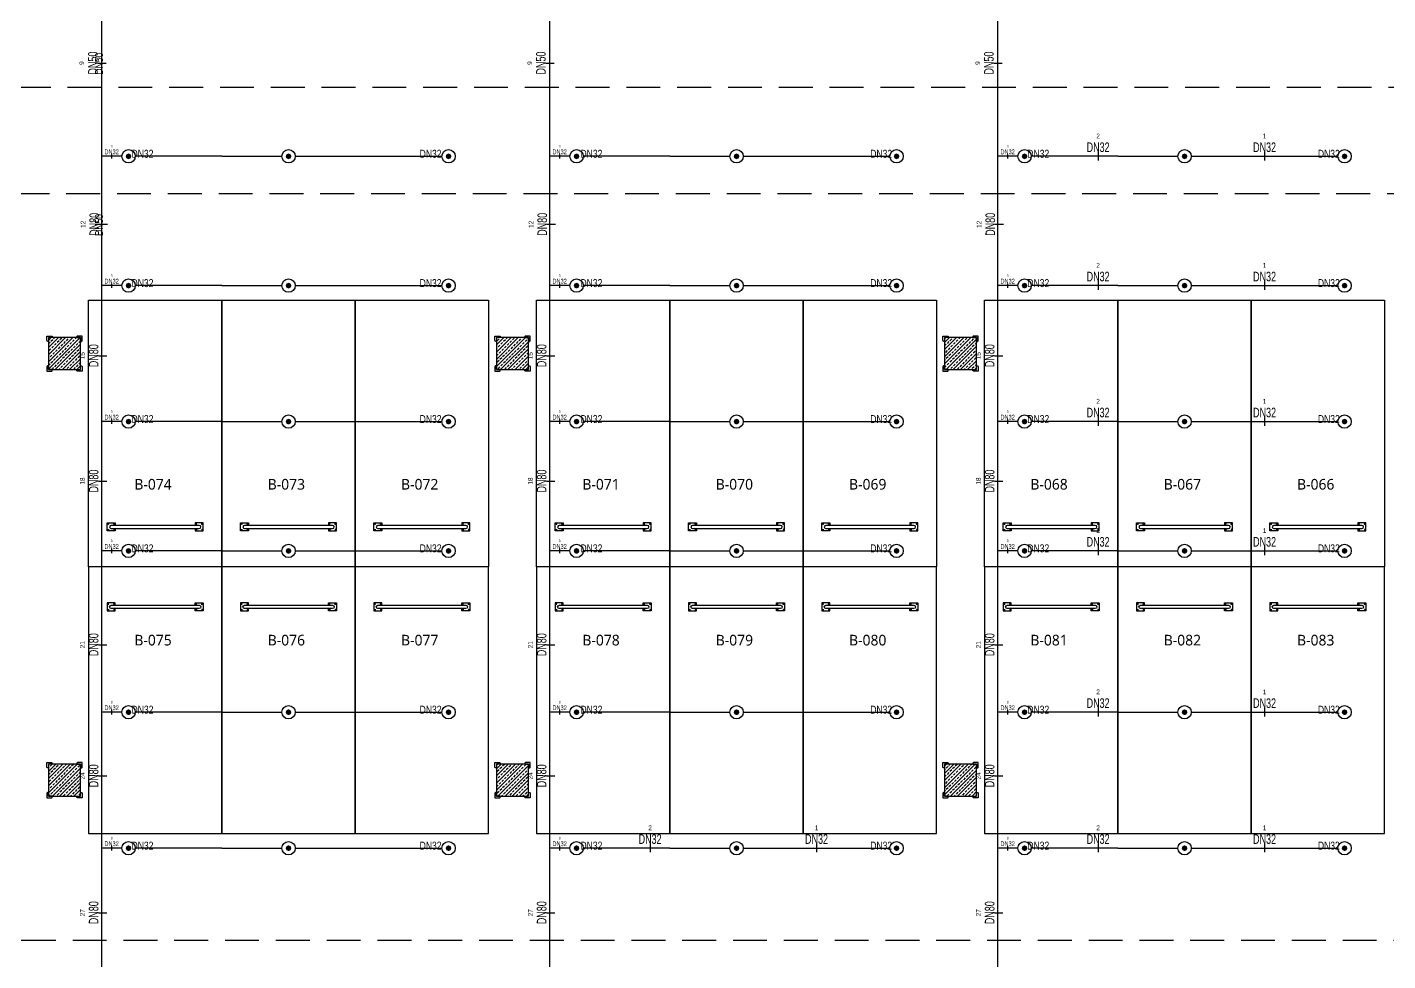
# Model space of a CAD drawing. Header units: millimetres. Extents: x -379292 to 1221486, y 92049 to 447512.
# Drawn here: x 300628 to 326138, y 253232 to 270741 of the extents above; entities that cross this region are included whole.
import ezdxf
from ezdxf.enums import TextEntityAlignment as Align

# ---------------------------------------------------------------- set-up
doc = ezdxf.new("R2010")
doc.units = ezdxf.units.MM
doc.linetypes.add('HIDDEN', pattern=[9.525, 6.35, -3.175])
for name, color, linetype in [('-M-YNGN-BORUID', 7, 'Continuous'), ('-M-YNGN-BORUUZUN', 7, 'Continuous'), ('-M-YNGN-BORUYUK', 7, 'Continuous'), ('-M-YNGN-SPR-YUK', 7, 'Continuous'), ('-M-YNGN-ZON1-CAP-', 7, 'Continuous'), ('-M-YNGN-ZON1-SPR-', 7, 'Continuous'), ('05_HATCH CONCRETE', 141, 'Continuous'), ('05_SYMBOL', 2, 'Continuous'), ('202-A-Y-MahalAd', 141, 'Continuous')]:
    doc.layers.add(name, color=color, linetype=linetype)
doc.layers.add('-M-YNGN-SPR-CAPCIZGI', color=188, linetype='Continuous', plot=False)
doc.layers.add('-M-YNGN-ZON1', color=5, linetype='SP', lineweight=30)
doc.styles.add('CIZGI', font='tahoma.ttf', dxfattribs={"width": 0.8, "oblique": 20})
doc.styles.add('HCAD', font='HCAD.SHX', dxfattribs={"width": 0.8, "height": 0.2})
doc.styles.add('PIPESIZE', font='hcad.shx', dxfattribs={"width": 0.8})
doc.styles.add('SPR-NOT', font='romans.shx')
doc.styles.get("Standard").update_dxf_attribs({"font": 'segoeuil.ttf'})
doc.linetypes.add('SP', pattern='A,2,-0.1,["SP",CIZGI,S=0.14,R=0.2,X=0,Y=-0.07],-0.255', length=2.355)
pattern_1 = [(225, (905000, -3e-07), (67.351921, -67.351921), []), (225, (904932.65, -3e-07), (67.351921, -67.351921), [47.625, -23.8125])]

# ---------------------------------------------------------------- blocks, each defined once
blk = doc.blocks.new('202_Vida')
at = {"color": 0, "linetype": 'ByBlock', "ltscale": 0.2}
for points in [[(1, 0), (-1, 0)], [(0, 1), (0, -1)]]:
    blk.add_lwpolyline(points, dxfattribs=at)
at = {"color": 0, "linetype": 'ByBlock'}
for radius in [0.42, 0.23, 0.155]:
    blk.add_circle((0, 0), radius, dxfattribs=at)
blk = doc.blocks.new('202_Stoper')
at = {"color": 0, "linetype": 'ByBlock'}
for points in [[(-750, -30), (-750, -75), (-900, -75), (-900, 75), (-750, 75), (-750, 30)], [(750, -30), (750, -75), (900, -75), (900, 75), (750, 75), (750, 30)]]:
    blk.add_lwpolyline(points, dxfattribs=at)
blk.add_lwpolyline([(825, -30, 1), (825, 30), (-825, 30, 1), (-825, -30)], format="xyb", close=True, dxfattribs=at)
at = {"color": 0, "linetype": 'ByBlock', "yscale": 10, "zscale": 10, "rotation": 180}
for p, xscale in [((-877, 53), -10), ((-772, 53), 10), ((772, 53), -10), ((877, 53), 10)]:
    blk.add_blockref('202_Vida', p, dxfattribs=dict(at, xscale=xscale))
at = {"color": 0, "linetype": 'ByBlock', "yscale": 10, "zscale": 10}
for p, xscale in [((-877, -52), 10), ((-772, -52), -10), ((772, -52), 10), ((877, -52), -10)]:
    blk.add_blockref('202_Vida', p, dxfattribs=dict(at, xscale=xscale))
blk = doc.blocks.new('202_Mahalblok')
at = {"color": 0, "linetype": 'ByBlock', "flags": 128}
blk.add_lwpolyline([(0, 0), (0, 5000), (2500, 5000), (2500, 0)], close=True, dxfattribs=at)
at = {"color": 252}
blk.add_blockref('202_Stoper', (1250, 750), dxfattribs=at)
at = {"color": 0, "linetype": 'ByBlock', "ltscale": 25}
blk.add_attdef('MAHALNO', text='', height=200, dxfattribs=at).set_placement((1209, 1390), align=Align.BOTTOM_CENTER)
blk = doc.blocks.new('bariyer')
at = {"color": 8, "ltscale": 25}
blk.add_lwpolyline([(0, -70), (15, -70, 0.414214), (30, -55), (30, 30), (-55, 30, 0.414214), (-70, 15), (-70, 0), (0, 0)], format="xyb", close=True, dxfattribs=at)
blk = doc.blocks.new('OtoParkBodrumKatMimari')
at = {"layer": '05_HATCH CONCRETE'}
h = blk.add_hatch(dxfattribs=at)
h.set_pattern_fill('ANSI33', color=8, scale=15, angle=180, style=0)
h.set_pattern_definition(pattern_1)
h.paths.add_polyline_path([(20500, 164100), (19900, 164100), (19900, 163500), (20500, 163500)])
h = blk.add_hatch(dxfattribs=at)
h.set_pattern_fill('ANSI33', color=8, scale=15, angle=180, style=0)
h.set_pattern_definition(pattern_1)
h.paths.add_polyline_path([(28900, 164100), (28300, 164100), (28300, 163500), (28900, 163500)])
h = blk.add_hatch(dxfattribs=at)
h.set_pattern_fill('ANSI33', color=8, scale=15, angle=180, style=0)
h.set_pattern_definition(pattern_1)
h.paths.add_polyline_path([(37300, 164100), (36700, 164100), (36700, 163500), (37300, 163500)])
h = blk.add_hatch(dxfattribs=at)
h.set_pattern_fill('ANSI33', color=8, scale=15, angle=180, style=0)
h.set_pattern_definition(pattern_1)
h.paths.add_polyline_path([(20500, 156100), (19900, 156100), (19900, 155500), (20500, 155500)])
h = blk.add_hatch(dxfattribs=at)
h.set_pattern_fill('ANSI33', color=8, scale=15, angle=180, style=0)
h.set_pattern_definition(pattern_1)
h.paths.add_polyline_path([(28900, 156100), (28300, 156100), (28300, 155500), (28900, 155500)])
h = blk.add_hatch(dxfattribs=at)
h.set_pattern_fill('ANSI33', color=8, scale=15, angle=180, style=0)
h.set_pattern_definition(pattern_1)
h.paths.add_polyline_path([(37300, 156100), (36700, 156100), (36700, 155500), (37300, 155500)])
at = {"color": 5}
for points in [[(20500, 164100), (19900, 164100), (19900, 163500), (20500, 163500)], [(28900, 164100), (28300, 164100), (28300, 163500), (28900, 163500)], [(37300, 164100), (36700, 164100), (36700, 163500), (37300, 163500)], [(20500, 156100), (19900, 156100), (19900, 155500), (20500, 155500)], [(28900, 156100), (28300, 156100), (28300, 155500), (28900, 155500)], [(37300, 156100), (36700, 156100), (36700, 155500), (37300, 155500)]]:
    blk.add_lwpolyline(points, close=True, dxfattribs=at)
at = {"layer": '05_SYMBOL', "color": 252, "linetype": 'HIDDEN', "ltscale": 100}
blk.add_lwpolyline([(17400, 168800), (130500, 168800)], dxfattribs=at)
blk.add_lwpolyline([(130500, 154800), (130500, 164800, 0.414214), (128500, 166800), (19400, 166800, 0.414214), (17400, 164800), (17400, 154800, 0.414214), (19400, 152800), (128500, 152800, 0.414214)], format="xyb", close=True, dxfattribs=at)
at = {"layer": '05_SYMBOL', "color": 8, "xscale": -1}
for p in [(19900, 164100), (28300, 164100), (36700, 164100), (19900, 156100), (28300, 156100), (36700, 156100)]:
    blk.add_blockref('bariyer', p, dxfattribs=at)
at = {"layer": '05_SYMBOL', "color": 8}
for p in [(20500, 164100), (28900, 164100), (37300, 164100), (20500, 156100), (28900, 156100), (37300, 156100)]:
    blk.add_blockref('bariyer', p, dxfattribs=at)
at = {"layer": '05_SYMBOL', "color": 8, "rotation": 180}
for p in [(19900, 163500), (28300, 163500), (36700, 163500), (19900, 155500), (28300, 155500), (36700, 155500)]:
    blk.add_blockref('bariyer', p, dxfattribs=at)
at = {"layer": '05_SYMBOL', "color": 8, "xscale": -1, "rotation": 180}
for p in [(20500, 163500), (28900, 163500), (37300, 163500), (20500, 155500), (28900, 155500), (37300, 155500)]:
    blk.add_blockref('bariyer', p, dxfattribs=at)
at = {"layer": '202-A-Y-MahalAd', "color": 8, "ltscale": 25}
for p, values in [((20650, 159800), {'MAHALNO': 'B-074'}), ((23150, 159800), {'MAHALNO': 'B-073'}), ((25650, 159800), {'MAHALNO': 'B-072'}), ((29050, 159800), {'MAHALNO': 'B-071'}), ((31550, 159800), {'MAHALNO': 'B-070'}), ((34050, 159800), {'MAHALNO': 'B-069'}), ((37450, 159800), {'MAHALNO': 'B-068'}), ((39950, 159800), {'MAHALNO': 'B-067'}), ((42450, 159800), {'MAHALNO': 'B-066'})]:
    blk.add_blockref('202_Mahalblok', p, dxfattribs=at).add_auto_attribs(values)
ref = blk.add_blockref('202_Mahalblok', (20650, 159800), dxfattribs=dict(at, xscale=-1, rotation=180))
ref.add_attrib('MAHALNO', 'B-075', dxfattribs={"layer": '0', "color": 0, "linetype": 'ByBlock', "ltscale": 25, "height": 200}).set_placement((21859, 158267), align=Align.BOTTOM_CENTER)
ref = blk.add_blockref('202_Mahalblok', (23150, 159800), dxfattribs=dict(at, xscale=-1, rotation=180))
ref.add_attrib('MAHALNO', 'B-076', dxfattribs={"layer": '0', "color": 0, "linetype": 'ByBlock', "ltscale": 25, "height": 200}).set_placement((24359, 158267), align=Align.BOTTOM_CENTER)
ref = blk.add_blockref('202_Mahalblok', (25650, 159800), dxfattribs=dict(at, xscale=-1, rotation=180))
ref.add_attrib('MAHALNO', 'B-077', dxfattribs={"layer": '0', "color": 0, "linetype": 'ByBlock', "ltscale": 25, "height": 200}).set_placement((26859, 158267), align=Align.BOTTOM_CENTER)
ref = blk.add_blockref('202_Mahalblok', (29050, 159800), dxfattribs=dict(at, xscale=-1, rotation=180))
ref.add_attrib('MAHALNO', 'B-078', dxfattribs={"layer": '0', "color": 0, "linetype": 'ByBlock', "ltscale": 25, "height": 200}).set_placement((30259, 158267), align=Align.BOTTOM_CENTER)
ref = blk.add_blockref('202_Mahalblok', (31550, 159800), dxfattribs=dict(at, xscale=-1, rotation=180))
ref.add_attrib('MAHALNO', 'B-079', dxfattribs={"layer": '0', "color": 0, "linetype": 'ByBlock', "ltscale": 25, "height": 200}).set_placement((32759, 158267), align=Align.BOTTOM_CENTER)
ref = blk.add_blockref('202_Mahalblok', (34050, 159800), dxfattribs=dict(at, xscale=-1, rotation=180))
ref.add_attrib('MAHALNO', 'B-080', dxfattribs={"layer": '0', "color": 0, "linetype": 'ByBlock', "ltscale": 25, "height": 200}).set_placement((35259, 158267), align=Align.BOTTOM_CENTER)
ref = blk.add_blockref('202_Mahalblok', (37450, 159800), dxfattribs=dict(at, xscale=-1, rotation=180))
ref.add_attrib('MAHALNO', 'B-081', dxfattribs={"layer": '0', "color": 0, "linetype": 'ByBlock', "ltscale": 25, "height": 200}).set_placement((38659, 158267), align=Align.BOTTOM_CENTER)
ref = blk.add_blockref('202_Mahalblok', (39950, 159800), dxfattribs=dict(at, xscale=-1, rotation=180))
ref.add_attrib('MAHALNO', 'B-082', dxfattribs={"layer": '0', "color": 0, "linetype": 'ByBlock', "ltscale": 25, "height": 200}).set_placement((41159, 158267), align=Align.BOTTOM_CENTER)
ref = blk.add_blockref('202_Mahalblok', (42450, 159800), dxfattribs=dict(at, xscale=-1, rotation=180))
ref.add_attrib('MAHALNO', 'B-083', dxfattribs={"layer": '0', "color": 0, "linetype": 'ByBlock', "ltscale": 25, "height": 200}).set_placement((43659, 158267), align=Align.BOTTOM_CENTER)
blk = doc.blocks.new('SPRKL100')
at = {"layer": '-M-YNGN-SPR-CAPCIZGI'}
blk.add_line((0, 0.43), (0, -0.43), dxfattribs=at)
at = {"layer": '-M-YNGN-BORUID', "color": 0, "style": 'HCAD', "width": 0.8, "flags": 1}
blk.add_attdef('DIC', text='', height=0.4, dxfattribs=at).set_placement((0, -1.69), align=Align.CENTER)
at = {"layer": '-M-YNGN-BORUUZUN', "color": 0, "style": 'HCAD', "width": 0.7}
blk.add_attdef('BOY', text='', height=0.8, dxfattribs=at).set_placement((0, -1.08), align=Align.CENTER)
at = {"layer": '-M-YNGN-BORUYUK', "color": 6, "style": 'PIPESIZE', "width": 0.8}
blk.add_attdef('YUK', text='', height=0.5, dxfattribs=at).set_placement((0, 1.87), align=Align.CENTER)
at = {"color": 0, "style": 'PIPESIZE', "width": 0.7}
blk.add_attdef('CAP', text='', height=1, dxfattribs=at).set_placement((0, 0.45), align=Align.CENTER)
blk = doc.blocks.new('SP-C-UP-12')
at = {"ltscale": 10}
blk.add_line((0, 0), (0, 0), dxfattribs=at)
at = {"color": 1, "linetype": 'Continuous'}
blk.add_circle((0, 0), 12.5, dxfattribs=at)
at = {"ltscale": 10}
for points in [[(-5.4, 0), (-3.8, 3.8), (-3.8, -3.8), (0, 5.4)], [(-3.8, -3.8), (0, 5.4), (0, -5.4), (3.8, 3.8)], [(0, -5.4), (3.8, 3.8), (3.8, -3.8), (5.4, 0)]]:
    blk.add_solid(points, dxfattribs=at)
at = {"layer": '-M-YNGN-SPR-YUK', "style": 'SPR-NOT', "width": 0.5, "flags": 9}
for tag, p in [('YUK', (0, 17.8)), ('CAP', (0, 14.4)), ('TIP', (0.2, 10.8))]:
    blk.add_attdef(tag, text='', height=2.5, dxfattribs=at).set_placement(p, align=Align.MIDDLE_CENTER)
blk = doc.blocks.new('A$C69E769C9')
at = {"layer": '-M-YNGN-ZON1', "linetype": 'SP', "ltscale": 500}
for p, q in [((1127.3, 0), (1127.3, 2880.3)), ((1967.3, 0), (1967.3, 2880.3)), ((2807.3, 0), (2807.3, 2880.3)), ((1164.8, 2027.8), (1127.3, 2027.8)), ((1352.3, 2027.8), (1189.8, 2027.8)), ((1352.3, 2027.8), (1464.8, 2027.8)), ((1489.8, 2027.8), (1764.8, 2027.8)), ((2004.8, 2027.8), (1967.3, 2027.8)), ((2192.3, 2027.8), (2029.8, 2027.8)), ((2192.3, 2027.8), (2304.8, 2027.8)), ((2329.8, 2027.8), (2604.8, 2027.8)), ((2844.8, 2027.8), (2807.3, 2027.8)), ((3032.3, 2027.8), (2869.8, 2027.8)), ((3032.3, 2027.8), (3144.8, 2027.8)), ((3169.8, 2027.8), (3444.8, 2027.8)), ((1164.8, 1785.3), (1127.3, 1785.3)), ((1352.3, 1785.3), (1189.8, 1785.3)), ((1352.3, 1785.3), (1464.8, 1785.3)), ((1489.8, 1785.3), (1764.8, 1785.3)), ((2004.8, 1785.3), (1967.3, 1785.3)), ((2192.3, 1785.3), (2029.8, 1785.3)), ((2192.3, 1785.3), (2304.8, 1785.3)), ((2329.8, 1785.3), (2604.8, 1785.3)), ((2844.8, 1785.3), (2807.3, 1785.3)), ((3032.3, 1785.3), (2869.8, 1785.3)), ((3032.3, 1785.3), (3144.8, 1785.3)), ((3169.8, 1785.3), (3444.8, 1785.3)), ((1164.8, 1530.3), (1127.3, 1530.3)), ((1352.3, 1530.3), (1189.8, 1530.3)), ((1352.3, 1530.3), (1464.8, 1530.3)), ((1489.8, 1530.3), (1764.8, 1530.3)), ((2004.8, 1530.3), (1967.3, 1530.3)), ((2192.3, 1530.3), (2029.8, 1530.3)), ((2192.3, 1530.3), (2304.8, 1530.3)), ((2329.8, 1530.3), (2604.8, 1530.3)), ((2844.8, 1530.3), (2807.3, 1530.3)), ((3032.3, 1530.3), (2869.8, 1530.3)), ((3032.3, 1530.3), (3144.8, 1530.3)), ((3169.8, 1530.3), (3444.8, 1530.3)), ((1164.8, 1287.8), (1127.3, 1287.8)), ((1352.3, 1287.8), (1189.8, 1287.8)), ((1352.3, 1287.8), (1464.8, 1287.8)), ((1489.8, 1287.8), (1764.8, 1287.8)), ((2004.8, 1287.8), (1967.3, 1287.8)), ((2192.3, 1287.8), (2029.8, 1287.8)), ((2192.3, 1287.8), (2304.8, 1287.8)), ((2329.8, 1287.8), (2604.8, 1287.8)), ((2844.8, 1287.8), (2807.3, 1287.8)), ((3032.3, 1287.8), (2869.8, 1287.8)), ((3032.3, 1287.8), (3144.8, 1287.8)), ((3169.8, 1287.8), (3444.8, 1287.8)), ((1164.8, 985.3), (1127.3, 985.3)), ((1352.3, 985.3), (1189.8, 985.3)), ((1352.3, 985.3), (1464.8, 985.3)), ((1489.8, 985.3), (1764.8, 985.3)), ((2004.8, 985.3), (1967.3, 985.3)), ((2192.3, 985.3), (2029.8, 985.3)), ((2192.3, 985.3), (2304.8, 985.3)), ((2329.8, 985.3), (2604.8, 985.3)), ((2844.8, 985.3), (2807.3, 985.3)), ((3032.3, 985.3), (2869.8, 985.3)), ((3032.3, 985.3), (3144.8, 985.3)), ((3169.8, 985.3), (3444.8, 985.3)), ((1164.8, 730.3), (1127.3, 730.3)), ((1352.3, 730.3), (1189.8, 730.3)), ((1352.3, 730.3), (1464.8, 730.3)), ((1489.8, 730.3), (1764.8, 730.3)), ((2004.8, 730.3), (1967.3, 730.3)), ((2192.3, 730.3), (2029.8, 730.3)), ((2192.3, 730.3), (2304.8, 730.3)), ((2329.8, 730.3), (2604.8, 730.3)), ((2844.8, 730.3), (2807.3, 730.3)), ((3032.3, 730.3), (2869.8, 730.3)), ((3032.3, 730.3), (3144.8, 730.3)), ((3169.8, 730.3), (3444.8, 730.3))]:
    blk.add_line(p, q, dxfattribs=at)
at = {"layer": '-M-YNGN-ZON1-CAP-'}
ref = blk.add_blockref('SPRKL100', (1127.5, 2202.7), dxfattribs=dict(at, xscale=18.00000000000009, yscale=18.00000000000009, zscale=18.00000000000009, rotation=90))
ref.add_attrib('YUK', '9', dxfattribs={"layer": '-M-YNGN-BORUYUK', "color": 6, "height": 9, "rotation": 90, "style": 'PIPESIZE', "width": 0.8}).set_placement((1093.9, 2202.7), align=Align.CENTER)
ref.add_attrib('CAP', 'DN50', dxfattribs={"layer": '0', "color": 0, "height": 18, "rotation": 90, "style": 'PIPESIZE', "width": 0.7}).set_placement((1119.4, 2202.7), align=Align.CENTER)
ref = blk.add_blockref('SPRKL100', (1967.5, 2202.7), dxfattribs=dict(at, xscale=18.00000000000009, yscale=18.00000000000009, zscale=18.00000000000009, rotation=90))
ref.add_attrib('YUK', '9', dxfattribs={"layer": '-M-YNGN-BORUYUK', "color": 6, "height": 9, "rotation": 90, "style": 'PIPESIZE', "width": 0.8}).set_placement((1933.9, 2202.7), align=Align.CENTER)
ref.add_attrib('CAP', 'DN50', dxfattribs={"layer": '0', "color": 0, "height": 18, "rotation": 90, "style": 'PIPESIZE', "width": 0.7}).set_placement((1959.4, 2202.7), align=Align.CENTER)
ref = blk.add_blockref('SPRKL100', (2807.5, 2202.7), dxfattribs=dict(at, xscale=18.00000000000009, yscale=18.00000000000009, zscale=18.00000000000009, rotation=90))
ref.add_attrib('YUK', '9', dxfattribs={"layer": '-M-YNGN-BORUYUK', "color": 6, "height": 9, "rotation": 90, "style": 'PIPESIZE', "width": 0.8}).set_placement((2773.9, 2202.7), align=Align.CENTER)
ref.add_attrib('CAP', 'DN50', dxfattribs={"layer": '0', "color": 0, "height": 18, "rotation": 90, "style": 'PIPESIZE', "width": 0.7}).set_placement((2799.4, 2202.7), align=Align.CENTER)
ref = blk.add_blockref('SPRKL100', (2995.2, 2027.8), dxfattribs=dict(at, xscale=18, yscale=18, zscale=18))
ref.add_attrib('YUK', '2', dxfattribs={"layer": '-M-YNGN-BORUYUK', "color": 6, "height": 9, "style": 'PIPESIZE', "width": 0.8}).set_placement((2995.2, 2061.4), align=Align.CENTER)
ref.add_attrib('CAP', 'DN32', dxfattribs={"layer": '0', "color": 0, "height": 18, "style": 'PIPESIZE', "width": 0.7}).set_placement((2995.2, 2035.9), align=Align.CENTER)
ref = blk.add_blockref('SPRKL100', (3307.3, 2027.8), dxfattribs=dict(at, xscale=18, yscale=18, zscale=18))
ref.add_attrib('YUK', '1', dxfattribs={"layer": '-M-YNGN-BORUYUK', "color": 6, "height": 9, "style": 'PIPESIZE', "width": 0.8}).set_placement((3307.3, 2061.4), align=Align.CENTER)
ref.add_attrib('CAP', 'DN32', dxfattribs={"layer": '0', "color": 0, "height": 18, "style": 'PIPESIZE', "width": 0.7}).set_placement((3307.3, 2035.9), align=Align.CENTER)
ref = blk.add_blockref('SPRKL100', (1145.6, 2027.6), dxfattribs=dict(at, xscale=9, yscale=9, zscale=9))
ref.add_attrib('YUK', '3', dxfattribs={"layer": '-M-YNGN-BORUYUK', "color": 6, "height": 4.5, "style": 'PIPESIZE', "width": 0.8}).set_placement((1145.6, 2044.4), align=Align.CENTER)
ref.add_attrib('CAP', 'DN32', dxfattribs={"layer": '0', "color": 0, "height": 9, "style": 'PIPESIZE', "width": 0.7}).set_placement((1145.6, 2031.7), align=Align.CENTER)
ref = blk.add_blockref('SPRKL100', (1985.6, 2027.6), dxfattribs=dict(at, xscale=9, yscale=9, zscale=9))
ref.add_attrib('YUK', '3', dxfattribs={"layer": '-M-YNGN-BORUYUK', "color": 6, "height": 4.5, "style": 'PIPESIZE', "width": 0.8}).set_placement((1985.6, 2044.4), align=Align.CENTER)
ref.add_attrib('CAP', 'DN32', dxfattribs={"layer": '0', "color": 0, "height": 9, "style": 'PIPESIZE', "width": 0.7}).set_placement((1985.6, 2031.7), align=Align.CENTER)
ref = blk.add_blockref('SPRKL100', (2825.6, 2027.6), dxfattribs=dict(at, xscale=9, yscale=9, zscale=9))
ref.add_attrib('YUK', '3', dxfattribs={"layer": '-M-YNGN-BORUYUK', "color": 6, "height": 4.5, "style": 'PIPESIZE', "width": 0.8}).set_placement((2825.6, 2044.4), align=Align.CENTER)
ref.add_attrib('CAP', 'DN32', dxfattribs={"layer": '0', "color": 0, "height": 9, "style": 'PIPESIZE', "width": 0.7}).set_placement((2825.6, 2031.7), align=Align.CENTER)
ref = blk.add_blockref('SPRKL100', (1130.1, 1900.3), dxfattribs=dict(at, xscale=18.00000000000009, yscale=18.00000000000009, zscale=18.00000000000009, rotation=90))
ref.add_attrib('YUK', '12', dxfattribs={"layer": '-M-YNGN-BORUYUK', "color": 6, "height": 9, "rotation": 90, "style": 'PIPESIZE', "width": 0.8}).set_placement((1096.5, 1900.3), align=Align.CENTER)
ref.add_attrib('CAP', 'DN80', dxfattribs={"layer": '0', "color": 0, "height": 18, "rotation": 90, "style": 'PIPESIZE', "width": 0.7}).set_placement((1122, 1900.3), align=Align.CENTER)
ref = blk.add_blockref('SPRKL100', (1970.1, 1900.3), dxfattribs=dict(at, xscale=18.00000000000009, yscale=18.00000000000009, zscale=18.00000000000009, rotation=90))
ref.add_attrib('YUK', '12', dxfattribs={"layer": '-M-YNGN-BORUYUK', "color": 6, "height": 9, "rotation": 90, "style": 'PIPESIZE', "width": 0.8}).set_placement((1936.5, 1900.3), align=Align.CENTER)
ref.add_attrib('CAP', 'DN80', dxfattribs={"layer": '0', "color": 0, "height": 18, "rotation": 90, "style": 'PIPESIZE', "width": 0.7}).set_placement((1962, 1900.3), align=Align.CENTER)
ref = blk.add_blockref('SPRKL100', (2810.1, 1900.3), dxfattribs=dict(at, xscale=18.00000000000009, yscale=18.00000000000009, zscale=18.00000000000009, rotation=90))
ref.add_attrib('YUK', '12', dxfattribs={"layer": '-M-YNGN-BORUYUK', "color": 6, "height": 9, "rotation": 90, "style": 'PIPESIZE', "width": 0.8}).set_placement((2776.5, 1900.3), align=Align.CENTER)
ref.add_attrib('CAP', 'DN80', dxfattribs={"layer": '0', "color": 0, "height": 18, "rotation": 90, "style": 'PIPESIZE', "width": 0.7}).set_placement((2802, 1900.3), align=Align.CENTER)
ref = blk.add_blockref('SPRKL100', (2995.2, 1785.3), dxfattribs=dict(at, xscale=18, yscale=18, zscale=18))
ref.add_attrib('YUK', '2', dxfattribs={"layer": '-M-YNGN-BORUYUK', "color": 6, "height": 9, "style": 'PIPESIZE', "width": 0.8}).set_placement((2995.2, 1818.9), align=Align.CENTER)
ref.add_attrib('CAP', 'DN32', dxfattribs={"layer": '0', "color": 0, "height": 18, "style": 'PIPESIZE', "width": 0.7}).set_placement((2995.2, 1793.4), align=Align.CENTER)
ref = blk.add_blockref('SPRKL100', (3307.3, 1785.3), dxfattribs=dict(at, xscale=18, yscale=18, zscale=18))
ref.add_attrib('YUK', '1', dxfattribs={"layer": '-M-YNGN-BORUYUK', "color": 6, "height": 9, "style": 'PIPESIZE', "width": 0.8}).set_placement((3307.3, 1818.9), align=Align.CENTER)
ref.add_attrib('CAP', 'DN32', dxfattribs={"layer": '0', "color": 0, "height": 18, "style": 'PIPESIZE', "width": 0.7}).set_placement((3307.3, 1793.4), align=Align.CENTER)
ref = blk.add_blockref('SPRKL100', (1145.6, 1785.1), dxfattribs=dict(at, xscale=9, yscale=9, zscale=9))
ref.add_attrib('YUK', '3', dxfattribs={"layer": '-M-YNGN-BORUYUK', "color": 6, "height": 4.5, "style": 'PIPESIZE', "width": 0.8}).set_placement((1145.6, 1801.9), align=Align.CENTER)
ref.add_attrib('CAP', 'DN32', dxfattribs={"layer": '0', "color": 0, "height": 9, "style": 'PIPESIZE', "width": 0.7}).set_placement((1145.6, 1789.2), align=Align.CENTER)
ref = blk.add_blockref('SPRKL100', (1985.6, 1785.1), dxfattribs=dict(at, xscale=9, yscale=9, zscale=9))
ref.add_attrib('YUK', '3', dxfattribs={"layer": '-M-YNGN-BORUYUK', "color": 6, "height": 4.5, "style": 'PIPESIZE', "width": 0.8}).set_placement((1985.6, 1801.9), align=Align.CENTER)
ref.add_attrib('CAP', 'DN32', dxfattribs={"layer": '0', "color": 0, "height": 9, "style": 'PIPESIZE', "width": 0.7}).set_placement((1985.6, 1789.2), align=Align.CENTER)
ref = blk.add_blockref('SPRKL100', (2825.6, 1785.1), dxfattribs=dict(at, xscale=9, yscale=9, zscale=9))
ref.add_attrib('YUK', '3', dxfattribs={"layer": '-M-YNGN-BORUYUK', "color": 6, "height": 4.5, "style": 'PIPESIZE', "width": 0.8}).set_placement((2825.6, 1801.9), align=Align.CENTER)
ref.add_attrib('CAP', 'DN32', dxfattribs={"layer": '0', "color": 0, "height": 9, "style": 'PIPESIZE', "width": 0.7}).set_placement((2825.6, 1789.2), align=Align.CENTER)
ref = blk.add_blockref('SPRKL100', (1128.9, 1653.9), dxfattribs=dict(at, xscale=18.00000000000009, yscale=18.00000000000009, zscale=18.00000000000009, rotation=90))
ref.add_attrib('YUK', '15', dxfattribs={"layer": '-M-YNGN-BORUYUK', "color": 6, "height": 9, "rotation": 90, "style": 'PIPESIZE', "width": 0.8}).set_placement((1095.3, 1653.9), align=Align.CENTER)
ref.add_attrib('CAP', 'DN80', dxfattribs={"layer": '0', "color": 0, "height": 18, "rotation": 90, "style": 'PIPESIZE', "width": 0.7}).set_placement((1120.8, 1653.9), align=Align.CENTER)
ref = blk.add_blockref('SPRKL100', (1968.9, 1653.9), dxfattribs=dict(at, xscale=18.00000000000009, yscale=18.00000000000009, zscale=18.00000000000009, rotation=90))
ref.add_attrib('YUK', '15', dxfattribs={"layer": '-M-YNGN-BORUYUK', "color": 6, "height": 9, "rotation": 90, "style": 'PIPESIZE', "width": 0.8}).set_placement((1935.3, 1653.9), align=Align.CENTER)
ref.add_attrib('CAP', 'DN80', dxfattribs={"layer": '0', "color": 0, "height": 18, "rotation": 90, "style": 'PIPESIZE', "width": 0.7}).set_placement((1960.8, 1653.9), align=Align.CENTER)
ref = blk.add_blockref('SPRKL100', (2808.9, 1653.9), dxfattribs=dict(at, xscale=18.00000000000009, yscale=18.00000000000009, zscale=18.00000000000009, rotation=90))
ref.add_attrib('YUK', '15', dxfattribs={"layer": '-M-YNGN-BORUYUK', "color": 6, "height": 9, "rotation": 90, "style": 'PIPESIZE', "width": 0.8}).set_placement((2775.3, 1653.9), align=Align.CENTER)
ref.add_attrib('CAP', 'DN80', dxfattribs={"layer": '0', "color": 0, "height": 18, "rotation": 90, "style": 'PIPESIZE', "width": 0.7}).set_placement((2800.8, 1653.9), align=Align.CENTER)
ref = blk.add_blockref('SPRKL100', (2995.2, 1530.3), dxfattribs=dict(at, xscale=18, yscale=18, zscale=18))
ref.add_attrib('YUK', '2', dxfattribs={"layer": '-M-YNGN-BORUYUK', "color": 6, "height": 9, "style": 'PIPESIZE', "width": 0.8}).set_placement((2995.2, 1563.9), align=Align.CENTER)
ref.add_attrib('CAP', 'DN32', dxfattribs={"layer": '0', "color": 0, "height": 18, "style": 'PIPESIZE', "width": 0.7}).set_placement((2995.2, 1538.4), align=Align.CENTER)
ref = blk.add_blockref('SPRKL100', (3307.3, 1530.3), dxfattribs=dict(at, xscale=18, yscale=18, zscale=18))
ref.add_attrib('YUK', '1', dxfattribs={"layer": '-M-YNGN-BORUYUK', "color": 6, "height": 9, "style": 'PIPESIZE', "width": 0.8}).set_placement((3307.3, 1563.9), align=Align.CENTER)
ref.add_attrib('CAP', 'DN32', dxfattribs={"layer": '0', "color": 0, "height": 18, "style": 'PIPESIZE', "width": 0.7}).set_placement((3307.3, 1538.4), align=Align.CENTER)
ref = blk.add_blockref('SPRKL100', (1145.6, 1530.1), dxfattribs=dict(at, xscale=9, yscale=9, zscale=9))
ref.add_attrib('YUK', '3', dxfattribs={"layer": '-M-YNGN-BORUYUK', "color": 6, "height": 4.5, "style": 'PIPESIZE', "width": 0.8}).set_placement((1145.6, 1546.9), align=Align.CENTER)
ref.add_attrib('CAP', 'DN32', dxfattribs={"layer": '0', "color": 0, "height": 9, "style": 'PIPESIZE', "width": 0.7}).set_placement((1145.6, 1534.2), align=Align.CENTER)
ref = blk.add_blockref('SPRKL100', (1985.6, 1530.1), dxfattribs=dict(at, xscale=9, yscale=9, zscale=9))
ref.add_attrib('YUK', '3', dxfattribs={"layer": '-M-YNGN-BORUYUK', "color": 6, "height": 4.5, "style": 'PIPESIZE', "width": 0.8}).set_placement((1985.6, 1546.9), align=Align.CENTER)
ref.add_attrib('CAP', 'DN32', dxfattribs={"layer": '0', "color": 0, "height": 9, "style": 'PIPESIZE', "width": 0.7}).set_placement((1985.6, 1534.2), align=Align.CENTER)
ref = blk.add_blockref('SPRKL100', (2825.6, 1530.1), dxfattribs=dict(at, xscale=9, yscale=9, zscale=9))
ref.add_attrib('YUK', '3', dxfattribs={"layer": '-M-YNGN-BORUYUK', "color": 6, "height": 4.5, "style": 'PIPESIZE', "width": 0.8}).set_placement((2825.6, 1546.9), align=Align.CENTER)
ref.add_attrib('CAP', 'DN32', dxfattribs={"layer": '0', "color": 0, "height": 9, "style": 'PIPESIZE', "width": 0.7}).set_placement((2825.6, 1534.2), align=Align.CENTER)
ref = blk.add_blockref('SPRKL100', (1128.9, 1418.8), dxfattribs=dict(at, xscale=18.00000000000009, yscale=18.00000000000009, zscale=18.00000000000009, rotation=90))
ref.add_attrib('YUK', '18', dxfattribs={"layer": '-M-YNGN-BORUYUK', "color": 6, "height": 9, "rotation": 90, "style": 'PIPESIZE', "width": 0.8}).set_placement((1095.3, 1418.8), align=Align.CENTER)
ref.add_attrib('CAP', 'DN80', dxfattribs={"layer": '0', "color": 0, "height": 18, "rotation": 90, "style": 'PIPESIZE', "width": 0.7}).set_placement((1120.8, 1418.8), align=Align.CENTER)
ref = blk.add_blockref('SPRKL100', (1968.9, 1418.8), dxfattribs=dict(at, xscale=18.00000000000009, yscale=18.00000000000009, zscale=18.00000000000009, rotation=90))
ref.add_attrib('YUK', '18', dxfattribs={"layer": '-M-YNGN-BORUYUK', "color": 6, "height": 9, "rotation": 90, "style": 'PIPESIZE', "width": 0.8}).set_placement((1935.3, 1418.8), align=Align.CENTER)
ref.add_attrib('CAP', 'DN80', dxfattribs={"layer": '0', "color": 0, "height": 18, "rotation": 90, "style": 'PIPESIZE', "width": 0.7}).set_placement((1960.8, 1418.8), align=Align.CENTER)
ref = blk.add_blockref('SPRKL100', (2808.9, 1418.8), dxfattribs=dict(at, xscale=18.00000000000009, yscale=18.00000000000009, zscale=18.00000000000009, rotation=90))
ref.add_attrib('YUK', '18', dxfattribs={"layer": '-M-YNGN-BORUYUK', "color": 6, "height": 9, "rotation": 90, "style": 'PIPESIZE', "width": 0.8}).set_placement((2775.3, 1418.8), align=Align.CENTER)
ref.add_attrib('CAP', 'DN80', dxfattribs={"layer": '0', "color": 0, "height": 18, "rotation": 90, "style": 'PIPESIZE', "width": 0.7}).set_placement((2800.8, 1418.8), align=Align.CENTER)
ref = blk.add_blockref('SPRKL100', (2995.2, 1287.8), dxfattribs=dict(at, xscale=18, yscale=18, zscale=18))
ref.add_attrib('YUK', '2', dxfattribs={"layer": '-M-YNGN-BORUYUK', "color": 6, "height": 9, "style": 'PIPESIZE', "width": 0.8}).set_placement((2995.2, 1321.4), align=Align.CENTER)
ref.add_attrib('CAP', 'DN32', dxfattribs={"layer": '0', "color": 0, "height": 18, "style": 'PIPESIZE', "width": 0.7}).set_placement((2995.2, 1295.9), align=Align.CENTER)
ref = blk.add_blockref('SPRKL100', (3307.3, 1287.8), dxfattribs=dict(at, xscale=18, yscale=18, zscale=18))
ref.add_attrib('YUK', '1', dxfattribs={"layer": '-M-YNGN-BORUYUK', "color": 6, "height": 9, "style": 'PIPESIZE', "width": 0.8}).set_placement((3307.3, 1321.4), align=Align.CENTER)
ref.add_attrib('CAP', 'DN32', dxfattribs={"layer": '0', "color": 0, "height": 18, "style": 'PIPESIZE', "width": 0.7}).set_placement((3307.3, 1295.9), align=Align.CENTER)
ref = blk.add_blockref('SPRKL100', (1145.6, 1287.6), dxfattribs=dict(at, xscale=9, yscale=9, zscale=9))
ref.add_attrib('YUK', '3', dxfattribs={"layer": '-M-YNGN-BORUYUK', "color": 6, "height": 4.5, "style": 'PIPESIZE', "width": 0.8}).set_placement((1145.6, 1304.4), align=Align.CENTER)
ref.add_attrib('CAP', 'DN32', dxfattribs={"layer": '0', "color": 0, "height": 9, "style": 'PIPESIZE', "width": 0.7}).set_placement((1145.6, 1291.7), align=Align.CENTER)
ref = blk.add_blockref('SPRKL100', (1985.6, 1287.6), dxfattribs=dict(at, xscale=9, yscale=9, zscale=9))
ref.add_attrib('YUK', '3', dxfattribs={"layer": '-M-YNGN-BORUYUK', "color": 6, "height": 4.5, "style": 'PIPESIZE', "width": 0.8}).set_placement((1985.6, 1304.4), align=Align.CENTER)
ref.add_attrib('CAP', 'DN32', dxfattribs={"layer": '0', "color": 0, "height": 9, "style": 'PIPESIZE', "width": 0.7}).set_placement((1985.6, 1291.7), align=Align.CENTER)
ref = blk.add_blockref('SPRKL100', (2825.6, 1287.6), dxfattribs=dict(at, xscale=9, yscale=9, zscale=9))
ref.add_attrib('YUK', '3', dxfattribs={"layer": '-M-YNGN-BORUYUK', "color": 6, "height": 4.5, "style": 'PIPESIZE', "width": 0.8}).set_placement((2825.6, 1304.4), align=Align.CENTER)
ref.add_attrib('CAP', 'DN32', dxfattribs={"layer": '0', "color": 0, "height": 9, "style": 'PIPESIZE', "width": 0.7}).set_placement((2825.6, 1291.7), align=Align.CENTER)
ref = blk.add_blockref('SPRKL100', (1128.9, 1111.9), dxfattribs=dict(at, xscale=18.00000000000009, yscale=18.00000000000009, zscale=18.00000000000009, rotation=90))
ref.add_attrib('YUK', '21', dxfattribs={"layer": '-M-YNGN-BORUYUK', "color": 6, "height": 9, "rotation": 90, "style": 'PIPESIZE', "width": 0.8}).set_placement((1095.3, 1111.9), align=Align.CENTER)
ref.add_attrib('CAP', 'DN80', dxfattribs={"layer": '0', "color": 0, "height": 18, "rotation": 90, "style": 'PIPESIZE', "width": 0.7}).set_placement((1120.8, 1111.9), align=Align.CENTER)
ref = blk.add_blockref('SPRKL100', (1968.9, 1111.9), dxfattribs=dict(at, xscale=18.00000000000009, yscale=18.00000000000009, zscale=18.00000000000009, rotation=90))
ref.add_attrib('YUK', '21', dxfattribs={"layer": '-M-YNGN-BORUYUK', "color": 6, "height": 9, "rotation": 90, "style": 'PIPESIZE', "width": 0.8}).set_placement((1935.3, 1111.9), align=Align.CENTER)
ref.add_attrib('CAP', 'DN80', dxfattribs={"layer": '0', "color": 0, "height": 18, "rotation": 90, "style": 'PIPESIZE', "width": 0.7}).set_placement((1960.8, 1111.9), align=Align.CENTER)
ref = blk.add_blockref('SPRKL100', (2808.9, 1111.9), dxfattribs=dict(at, xscale=18.00000000000009, yscale=18.00000000000009, zscale=18.00000000000009, rotation=90))
ref.add_attrib('YUK', '21', dxfattribs={"layer": '-M-YNGN-BORUYUK', "color": 6, "height": 9, "rotation": 90, "style": 'PIPESIZE', "width": 0.8}).set_placement((2775.3, 1111.9), align=Align.CENTER)
ref.add_attrib('CAP', 'DN80', dxfattribs={"layer": '0', "color": 0, "height": 18, "rotation": 90, "style": 'PIPESIZE', "width": 0.7}).set_placement((2800.8, 1111.9), align=Align.CENTER)
ref = blk.add_blockref('SPRKL100', (2995.2, 985.3), dxfattribs=dict(at, xscale=18, yscale=18, zscale=18))
ref.add_attrib('YUK', '2', dxfattribs={"layer": '-M-YNGN-BORUYUK', "color": 6, "height": 9, "style": 'PIPESIZE', "width": 0.8}).set_placement((2995.2, 1018.9), align=Align.CENTER)
ref.add_attrib('CAP', 'DN32', dxfattribs={"layer": '0', "color": 0, "height": 18, "style": 'PIPESIZE', "width": 0.7}).set_placement((2995.2, 993.4), align=Align.CENTER)
ref = blk.add_blockref('SPRKL100', (3307.3, 985.3), dxfattribs=dict(at, xscale=18, yscale=18, zscale=18))
ref.add_attrib('YUK', '1', dxfattribs={"layer": '-M-YNGN-BORUYUK', "color": 6, "height": 9, "style": 'PIPESIZE', "width": 0.8}).set_placement((3307.3, 1018.9), align=Align.CENTER)
ref.add_attrib('CAP', 'DN32', dxfattribs={"layer": '0', "color": 0, "height": 18, "style": 'PIPESIZE', "width": 0.7}).set_placement((3307.3, 993.4), align=Align.CENTER)
ref = blk.add_blockref('SPRKL100', (1145.6, 985.1), dxfattribs=dict(at, xscale=9, yscale=9, zscale=9))
ref.add_attrib('YUK', '3', dxfattribs={"layer": '-M-YNGN-BORUYUK', "color": 6, "height": 4.5, "style": 'PIPESIZE', "width": 0.8}).set_placement((1145.6, 1001.9), align=Align.CENTER)
ref.add_attrib('CAP', 'DN32', dxfattribs={"layer": '0', "color": 0, "height": 9, "style": 'PIPESIZE', "width": 0.7}).set_placement((1145.6, 989.2), align=Align.CENTER)
ref = blk.add_blockref('SPRKL100', (1985.6, 985.1), dxfattribs=dict(at, xscale=9, yscale=9, zscale=9))
ref.add_attrib('YUK', '3', dxfattribs={"layer": '-M-YNGN-BORUYUK', "color": 6, "height": 4.5, "style": 'PIPESIZE', "width": 0.8}).set_placement((1985.6, 1001.9), align=Align.CENTER)
ref.add_attrib('CAP', 'DN32', dxfattribs={"layer": '0', "color": 0, "height": 9, "style": 'PIPESIZE', "width": 0.7}).set_placement((1985.6, 989.2), align=Align.CENTER)
ref = blk.add_blockref('SPRKL100', (2825.6, 985.1), dxfattribs=dict(at, xscale=9, yscale=9, zscale=9))
ref.add_attrib('YUK', '3', dxfattribs={"layer": '-M-YNGN-BORUYUK', "color": 6, "height": 4.5, "style": 'PIPESIZE', "width": 0.8}).set_placement((2825.6, 1001.9), align=Align.CENTER)
ref.add_attrib('CAP', 'DN32', dxfattribs={"layer": '0', "color": 0, "height": 9, "style": 'PIPESIZE', "width": 0.7}).set_placement((2825.6, 989.2), align=Align.CENTER)
ref = blk.add_blockref('SPRKL100', (1128.9, 866), dxfattribs=dict(at, xscale=18.00000000000009, yscale=18.00000000000009, zscale=18.00000000000009, rotation=90))
ref.add_attrib('YUK', '24', dxfattribs={"layer": '-M-YNGN-BORUYUK', "color": 6, "height": 9, "rotation": 90, "style": 'PIPESIZE', "width": 0.8}).set_placement((1095.3, 866), align=Align.CENTER)
ref.add_attrib('CAP', 'DN80', dxfattribs={"layer": '0', "color": 0, "height": 18, "rotation": 90, "style": 'PIPESIZE', "width": 0.7}).set_placement((1120.8, 866), align=Align.CENTER)
ref = blk.add_blockref('SPRKL100', (1968.9, 866), dxfattribs=dict(at, xscale=18.00000000000009, yscale=18.00000000000009, zscale=18.00000000000009, rotation=90))
ref.add_attrib('YUK', '24', dxfattribs={"layer": '-M-YNGN-BORUYUK', "color": 6, "height": 9, "rotation": 90, "style": 'PIPESIZE', "width": 0.8}).set_placement((1935.3, 866), align=Align.CENTER)
ref.add_attrib('CAP', 'DN80', dxfattribs={"layer": '0', "color": 0, "height": 18, "rotation": 90, "style": 'PIPESIZE', "width": 0.7}).set_placement((1960.8, 866), align=Align.CENTER)
ref = blk.add_blockref('SPRKL100', (2808.9, 866), dxfattribs=dict(at, xscale=18.00000000000009, yscale=18.00000000000009, zscale=18.00000000000009, rotation=90))
ref.add_attrib('YUK', '24', dxfattribs={"layer": '-M-YNGN-BORUYUK', "color": 6, "height": 9, "rotation": 90, "style": 'PIPESIZE', "width": 0.8}).set_placement((2775.3, 866), align=Align.CENTER)
ref.add_attrib('CAP', 'DN80', dxfattribs={"layer": '0', "color": 0, "height": 18, "rotation": 90, "style": 'PIPESIZE', "width": 0.7}).set_placement((2800.8, 866), align=Align.CENTER)
ref = blk.add_blockref('SPRKL100', (2155.2, 730.3), dxfattribs=dict(at, xscale=18, yscale=18, zscale=18))
ref.add_attrib('YUK', '2', dxfattribs={"layer": '-M-YNGN-BORUYUK', "color": 6, "height": 9, "style": 'PIPESIZE', "width": 0.8}).set_placement((2155.2, 763.9), align=Align.CENTER)
ref.add_attrib('CAP', 'DN32', dxfattribs={"layer": '0', "color": 0, "height": 18, "style": 'PIPESIZE', "width": 0.7}).set_placement((2155.2, 738.4), align=Align.CENTER)
ref = blk.add_blockref('SPRKL100', (2467.3, 730.3), dxfattribs=dict(at, xscale=18, yscale=18, zscale=18))
ref.add_attrib('YUK', '1', dxfattribs={"layer": '-M-YNGN-BORUYUK', "color": 6, "height": 9, "style": 'PIPESIZE', "width": 0.8}).set_placement((2467.3, 763.9), align=Align.CENTER)
ref.add_attrib('CAP', 'DN32', dxfattribs={"layer": '0', "color": 0, "height": 18, "style": 'PIPESIZE', "width": 0.7}).set_placement((2467.3, 738.4), align=Align.CENTER)
ref = blk.add_blockref('SPRKL100', (2995.2, 730.3), dxfattribs=dict(at, xscale=18, yscale=18, zscale=18))
ref.add_attrib('YUK', '2', dxfattribs={"layer": '-M-YNGN-BORUYUK', "color": 6, "height": 9, "style": 'PIPESIZE', "width": 0.8}).set_placement((2995.2, 763.9), align=Align.CENTER)
ref.add_attrib('CAP', 'DN32', dxfattribs={"layer": '0', "color": 0, "height": 18, "style": 'PIPESIZE', "width": 0.7}).set_placement((2995.2, 738.4), align=Align.CENTER)
ref = blk.add_blockref('SPRKL100', (3307.3, 730.3), dxfattribs=dict(at, xscale=18, yscale=18, zscale=18))
ref.add_attrib('YUK', '1', dxfattribs={"layer": '-M-YNGN-BORUYUK', "color": 6, "height": 9, "style": 'PIPESIZE', "width": 0.8}).set_placement((3307.3, 763.9), align=Align.CENTER)
ref.add_attrib('CAP', 'DN32', dxfattribs={"layer": '0', "color": 0, "height": 18, "style": 'PIPESIZE', "width": 0.7}).set_placement((3307.3, 738.4), align=Align.CENTER)
ref = blk.add_blockref('SPRKL100', (1145.6, 730.1), dxfattribs=dict(at, xscale=9, yscale=9, zscale=9))
ref.add_attrib('YUK', '3', dxfattribs={"layer": '-M-YNGN-BORUYUK', "color": 6, "height": 4.5, "style": 'PIPESIZE', "width": 0.8}).set_placement((1145.6, 746.9), align=Align.CENTER)
ref.add_attrib('CAP', 'DN32', dxfattribs={"layer": '0', "color": 0, "height": 9, "style": 'PIPESIZE', "width": 0.7}).set_placement((1145.6, 734.2), align=Align.CENTER)
ref = blk.add_blockref('SPRKL100', (1985.6, 730.1), dxfattribs=dict(at, xscale=9, yscale=9, zscale=9))
ref.add_attrib('YUK', '3', dxfattribs={"layer": '-M-YNGN-BORUYUK', "color": 6, "height": 4.5, "style": 'PIPESIZE', "width": 0.8}).set_placement((1985.6, 746.9), align=Align.CENTER)
ref.add_attrib('CAP', 'DN32', dxfattribs={"layer": '0', "color": 0, "height": 9, "style": 'PIPESIZE', "width": 0.7}).set_placement((1985.6, 734.2), align=Align.CENTER)
ref = blk.add_blockref('SPRKL100', (2825.6, 730.1), dxfattribs=dict(at, xscale=9, yscale=9, zscale=9))
ref.add_attrib('YUK', '3', dxfattribs={"layer": '-M-YNGN-BORUYUK', "color": 6, "height": 4.5, "style": 'PIPESIZE', "width": 0.8}).set_placement((2825.6, 746.9), align=Align.CENTER)
ref.add_attrib('CAP', 'DN32', dxfattribs={"layer": '0', "color": 0, "height": 9, "style": 'PIPESIZE', "width": 0.7}).set_placement((2825.6, 734.2), align=Align.CENTER)
ref = blk.add_blockref('SPRKL100', (1128.9, 609.3), dxfattribs=dict(at, xscale=18.00000000000009, yscale=18.00000000000009, zscale=18.00000000000009, rotation=90))
ref.add_attrib('YUK', '27', dxfattribs={"layer": '-M-YNGN-BORUYUK', "color": 6, "height": 9, "rotation": 90, "style": 'PIPESIZE', "width": 0.8}).set_placement((1095.3, 609.3), align=Align.CENTER)
ref.add_attrib('CAP', 'DN80', dxfattribs={"layer": '0', "color": 0, "height": 18, "rotation": 90, "style": 'PIPESIZE', "width": 0.7}).set_placement((1120.8, 609.3), align=Align.CENTER)
ref = blk.add_blockref('SPRKL100', (1968.9, 609.3), dxfattribs=dict(at, xscale=18.00000000000009, yscale=18.00000000000009, zscale=18.00000000000009, rotation=90))
ref.add_attrib('YUK', '27', dxfattribs={"layer": '-M-YNGN-BORUYUK', "color": 6, "height": 9, "rotation": 90, "style": 'PIPESIZE', "width": 0.8}).set_placement((1935.3, 609.3), align=Align.CENTER)
ref.add_attrib('CAP', 'DN80', dxfattribs={"layer": '0', "color": 0, "height": 18, "rotation": 90, "style": 'PIPESIZE', "width": 0.7}).set_placement((1960.8, 609.3), align=Align.CENTER)
ref = blk.add_blockref('SPRKL100', (2808.9, 609.3), dxfattribs=dict(at, xscale=18.00000000000009, yscale=18.00000000000009, zscale=18.00000000000009, rotation=90))
ref.add_attrib('YUK', '27', dxfattribs={"layer": '-M-YNGN-BORUYUK', "color": 6, "height": 9, "rotation": 90, "style": 'PIPESIZE', "width": 0.8}).set_placement((2775.3, 609.3), align=Align.CENTER)
ref.add_attrib('CAP', 'DN80', dxfattribs={"layer": '0', "color": 0, "height": 18, "rotation": 90, "style": 'PIPESIZE', "width": 0.7}).set_placement((2800.8, 609.3), align=Align.CENTER)
at = {"layer": '-M-YNGN-ZON1-SPR-', "linetype": 'Continuous'}
for p in [(1177.3, 2027.8), (1477.3, 2027.8), (1777.3, 2027.8), (2017.3, 2027.8), (2317.3, 2027.8), (2617.3, 2027.8), (2857.3, 2027.8), (3157.3, 2027.8), (3457.3, 2027.8), (1177.3, 1785.3), (1477.3, 1785.3), (1777.3, 1785.3), (2017.3, 1785.3), (2317.3, 1785.3), (2617.3, 1785.3), (2857.3, 1785.3), (3157.3, 1785.3), (3457.3, 1785.3), (1177.3, 1530.3), (1477.3, 1530.3), (1777.3, 1530.3), (2017.3, 1530.3), (2317.3, 1530.3), (2617.3, 1530.3), (2857.3, 1530.3), (3157.3, 1530.3), (3457.3, 1530.3), (1177.3, 1287.8), (1477.3, 1287.8), (1777.3, 1287.8), (2017.3, 1287.8), (2317.3, 1287.8), (2617.3, 1287.8), (2857.3, 1287.8), (3157.3, 1287.8), (3457.3, 1287.8), (1177.3, 985.3), (1477.3, 985.3), (1777.3, 985.3), (2017.3, 985.3), (2317.3, 985.3), (2617.3, 985.3), (2857.3, 985.3), (3157.3, 985.3), (3457.3, 985.3), (1177.3, 730.3), (1477.3, 730.3), (1777.3, 730.3), (2017.3, 730.3), (2317.3, 730.3), (2617.3, 730.3), (2857.3, 730.3), (3157.3, 730.3), (3457.3, 730.3)]:
    blk.add_blockref('SP-C-UP-12', p, dxfattribs=at)
at = {"layer": '-M-YNGN-ZON1-CAP-', "ltscale": 20, "style": 'PIPESIZE', "width": 0.8}
for p in [(1121.9, 2201.4), (1121.9, 1899)]:
    blk.add_text('DN50', height=15, rotation=90, dxfattribs=at).set_placement(p, align=Align.MIDDLE_CENTER)
for p in [(1203.5, 2032.6), (1743.6, 2032.6), (2045.2, 2032.6), (2588.5, 2032.6), (2883, 2032.6), (3427.8, 2032.6), (1203.5, 1790.1), (1743.6, 1790.1), (2045.2, 1790.1), (2588.5, 1790.1), (2883, 1790.1), (3427.8, 1790.1), (1203.5, 1535.1), (1743.6, 1535.1), (2045.2, 1535.1), (2588.5, 1535.1), (2883, 1535.1), (3427.8, 1535.1), (1203.5, 1292.6), (1743.6, 1292.6), (2045.2, 1292.6), (2588.5, 1292.6), (2883, 1292.6), (3427.8, 1292.6), (1203.5, 990.1), (1743.6, 990.1), (2045.2, 990.1), (2588.5, 990.1), (2883, 990.1), (3427.8, 990.1), (1203.5, 735.1), (1743.6, 735.1), (2045.2, 735.1), (2588.5, 735.1), (2883, 735.1), (3427.8, 735.1)]:
    blk.add_text('DN32', height=15, dxfattribs=at).set_placement(p, align=Align.MIDDLE_CENTER)

msp = doc.modelspace()

# ---------------------------------------------------------------- block references
at = {"color": 8}
msp.add_blockref('OtoParkBodrumKatMimari', (281127.6, 100818.8), dxfattribs=at)

# ---------------------------------------------------------------- next in the draw order: block references
at = {"layer": '-M-YNGN-ZON1', "ltscale": 25, "xscale": 10, "yscale": 10, "zscale": 10}
msp.add_blockref('A$C69E769C9', (290754.3, 248041), dxfattribs=at)

doc.saveas('drawing.dxf')
